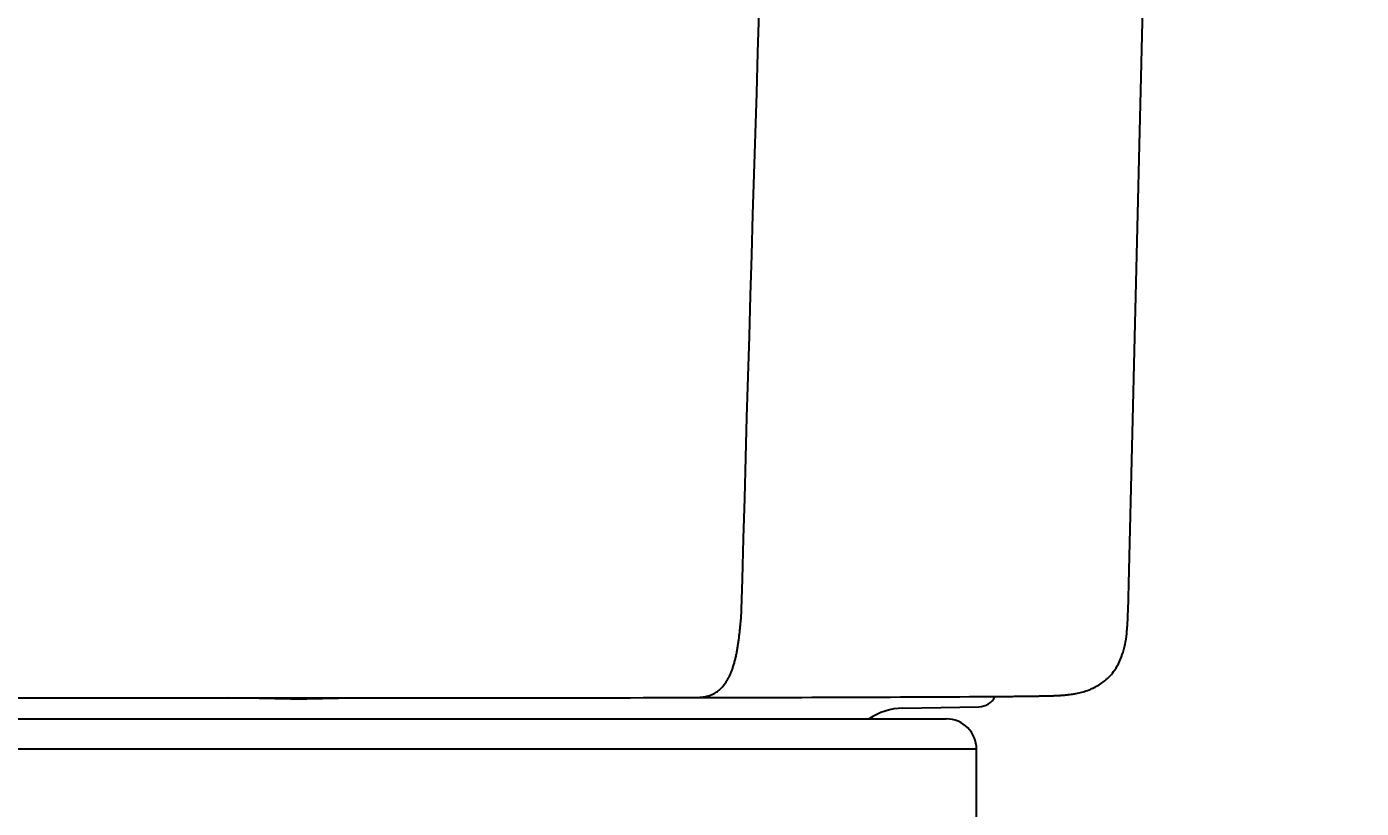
# Model space of a CAD drawing. Header units: millimetres. Extents: x 976 to 9349, y -1578 to 2211.
# Drawn here: x 5929.795 to 5931.994, y 640.814 to 642.103 of the extents above; entities that cross this region are included whole.
import ezdxf

# ---------------------------------------------------------------- set-up
doc = ezdxf.new("R2010")
doc.units = ezdxf.units.MM
doc.layers.add('Szkic', color=6, linetype='Continuous')
doc.layers.add('Wbudowane', color=175, linetype='Continuous')
doc.dimstyles.new('ISO-25', dxfattribs={"dimtxt": 4, "dimasz": 5, "dimexe": 1.25, "dimexo": 0.625, "dimgap": 1, "dimtad": 1, "dimtxsty": 'Standard', "dimcen": 2.5, "dimadec": 0, "dimazin": 0, "dimtfac": 1, "dimtmove": 0, "dimatfit": 3, "dimfxl": 1, "dimarcsym": 0})

# ---------------------------------------------------------------- blocks, each defined once
blk = doc.blocks.new('Z$W@#21058')
for p, q in [((19.86, 122.5206), (19.7552, 122.5224)), ((19.86, 122.5206), (19.9648, 122.5224)), ((18.78, 122.4878), (20.94, 122.4878)), ((19.86, 122.488), (19.86, 122.4878)), ((20.8683, 122.5056), (20.9939, 122.5078)), ((20.99, 122.4378), (18.73, 122.4378)), ((20.99, 122.1878), (20.99, 122.4378))]:
    blk.add_line(p, q)
for centre, radius, start, end in [((460.7946, 112.4722), 439.6733, 177.54065, 178.671606), ((266.0036, 115.9166), 245.4943, 176.432964, 178.427969), ((19.8425, 472.1864), 349.664, 269.894197, 270.002871), ((19.8795, 470.0165), 347.4941, 269.996789, 270.106143), ((20.4172, 217.5807), 95.0578, 270.06388, 270.377527), ((20.9933, 122.5378), 0.03, 271, 334.3518), ((20.87, 122.4056), 0.1, 91, 124.765), ((20.94, 122.4378), 0.05, 0, 90)]:
    blk.add_arc(centre, radius, start, end)
blk.add_open_spline([(21.0425, 122.525), (21.0451, 122.525), (21.0489, 122.525), (21.0552, 122.5251), (21.06, 122.5251), (21.0645, 122.5252), (21.0678, 122.5252), (21.0711, 122.5253), (21.0738, 122.5253), (21.0765, 122.5253), (21.0791, 122.5254), (21.0817, 122.5254), (21.0842, 122.5254), (21.0864, 122.5255), (21.0887, 122.5255), (21.091, 122.5255), (21.0934, 122.5256), (21.0958, 122.5256), (21.0986, 122.5257), (21.1015, 122.5257), (21.1041, 122.5258), (21.1059, 122.5258), (21.1076, 122.5258), (21.1092, 122.5259), (21.1109, 122.5259), (21.1132, 122.526), (21.116, 122.5261), (21.119, 122.5262), (21.1215, 122.5263), (21.1234, 122.5264), (21.1251, 122.5265), (21.1267, 122.5266), (21.1289, 122.5267), (21.1314, 122.5269), (21.1346, 122.5272), (21.1386, 122.5275), (21.1431, 122.5281), (21.1487, 122.5289), (21.1536, 122.5297), (21.1601, 122.5311), (21.1681, 122.5332), (21.1771, 122.5363), (21.1889, 122.5418), (21.2032, 122.551), (21.2205, 122.5698), (21.2332, 122.5983), (21.2374, 122.6251), (21.2386, 122.6425), (21.2392, 122.6536), (21.2394, 122.6595), (21.2396, 122.6651)], degree=3, knots=[0, 0, 0, 0, 0.037409, 0.066508, 0.100697, 0.121358, 0.143971, 0.162139, 0.182486, 0.196115, 0.216305, 0.23533, 0.251879, 0.270995, 0.284652, 0.304221, 0.324743, 0.341915, 0.363889, 0.395117, 0.417247, 0.430689, 0.444895, 0.4604, 0.47501, 0.49003, 0.520288, 0.545521, 0.560308, 0.573859, 0.582051, 0.591703, 0.601117, 0.615548, 0.627716, 0.639664, 0.656881, 0.667436, 0.681154, 0.690567, 0.708122, 0.728582, 0.743632, 0.7777, 0.820049, 0.878229, 0.941924, 0.964139, 0.972818, 1, 1, 1, 1])
blk.add_open_spline([(20.5232, 122.523), (20.549, 122.523), (20.5742, 122.5257), (20.5929, 122.5574), (20.5973, 122.6044), (20.6016, 122.6515)], degree=5)
blk = doc.blocks.new('*D311')
at = {"layer": 'Defpoints', "color": 0}
for p in [(224.5839, 223.6562), (228.9399, 0.0694), (287.7905, 0.0694)]:
    blk.add_point(p, dxfattribs=at)
at = {"layer": 'Szkic', "color": 0, "lineweight": -2}
for p, q in [((225.2089, 223.6562), (289.0405, 223.6562)), ((287.7905, 218.6562), (287.7905, 5.0694)), ((229.5649, 0.0694), (289.0405, 0.0694))]:
    blk.add_line(p, q, dxfattribs=at)
at = {"layer": 'Szkic', "color": 0}
for points in [[(288.6239, 218.6562), (286.9572, 218.6562), (287.7905, 223.6562)], [(286.9572, 5.0694), (288.6239, 5.0694), (287.7905, 0.0694)]]:
    blk.add_solid(points, dxfattribs=at)
at = {"layer": 'Szkic', "color": 0, "insert": (284.4572, 111.8628), "char_height": 4, "attachment_point": 5, "rotation": 90}
blk.add_mtext('223,59', dxfattribs=at)

msp = doc.modelspace()

# ---------------------------------------------------------------- block references
at = {"layer": 'Wbudowane'}
msp.add_blockref('Z$W@#21058', (5910.3701, 518.474), dxfattribs=at)

# ---------------------------------------------------------------- dimensions: what is measured, and where the dimension line sits
at = {"layer": 'Szkic'}
dim = msp.add_linear_dim(base=(5993.5831, 455.7427), p1=(5930.3765, 679.3295), p2=(5934.7324, 455.7427), angle=90, dimstyle='ISO-25', dxfattribs=at)
dim.commit()
dim.dimension.update_dxf_attribs({"geometry": '*D311', "text_midpoint": (5990.2498, 567.5361), "insert": (5705.7926, 455.6733)})

doc.saveas('drawing.dxf')
